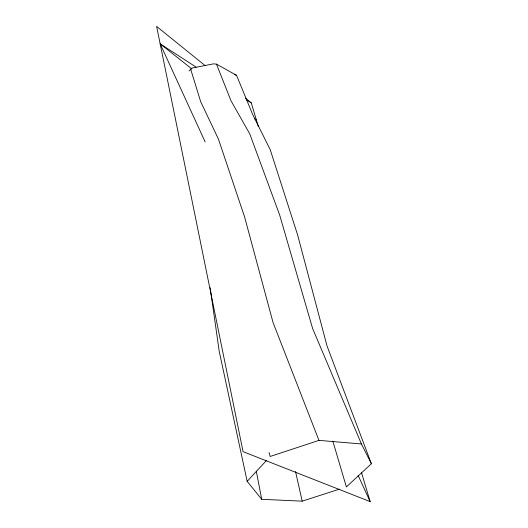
<?xml version="1.0" encoding="UTF-8"?>
<svg xmlns="http://www.w3.org/2000/svg" width="528" height="528" viewBox="0 0 528 528"><rect width="100%" height="100%" fill="white"/><g stroke="black" fill="none" stroke-linecap="round" stroke-linejoin="round"><path stroke-width="0.79" d="M189.037 70.937L192.152 68.039L213.523 63.855L216.5 64.145L236.544 75.332L252.569 114.259L270.211 149.662L297.64 234.993L327.01 345.893L371.382 463.742L346.368 486.928L332.812 441.058M339.392 489.172L302.194 501.158L261.703 499.303L247.17 481.351L266.363 460.607M371.382 463.742L361.423 443.956L318.958 440.378L270.197 456.463L269.029 452.509M234.458 74.573L236.544 75.332M361.436 472.375L370.148 501.6L243.065 451.664L156.618 26.4L205.234 65.69M205.181 141.966L160.162 43.811L196.06 67.096M246.457 99.785L251.288 102.92L258.304 126.443M160.162 43.811L191.816 68.911M254.483 118.589L256.417 120.127M245.533 98.267L251.288 102.92M358.123 475.378L370.148 501.6M361.423 443.956L312.635 328.535L279.668 215.054L249.79 133.934L230.921 100.643L216.5 64.145M318.958 440.378L273.082 322.608L244.616 217.021L218.427 139.062L200.686 101.699L190.641 69.069M295.515 471.478L302.194 501.158M247.17 481.351L219.212 351.259L210.599 290.882M256.291 471.108L261.703 499.303M210.137 287.621L210.368 289.252"/></g></svg>
